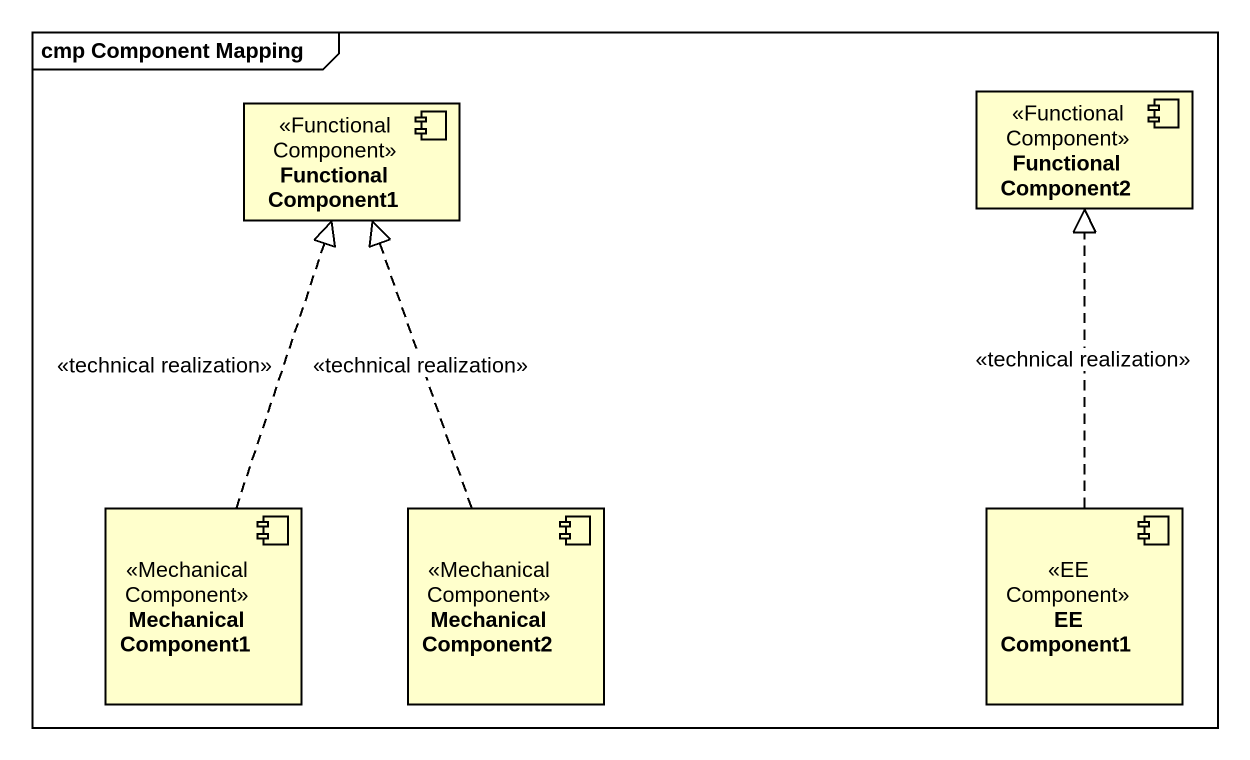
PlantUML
@startuml
mainframe cmp Component Mapping
component "Functional Component1" as Functional_Component1 <<Functional Component>>
component "Functional Component2" as Functional_Component2 <<Functional Component>>
component "Mechanical Component1" as Mechanical_Component1 <<Mechanical Component>>
component "Mechanical Component2" as Mechanical_Component2 <<Mechanical Component>>
component "EE Component1" as EE_Component1 <<EE Component>>
Mechanical_Component1 .up.|> Functional_Component1 : <<technical realization>>
Mechanical_Component2 .up.|> Functional_Component1 : <<technical realization>>
EE_Component1 .up.|> Functional_Component2 : <<technical realization>>
@enduml
